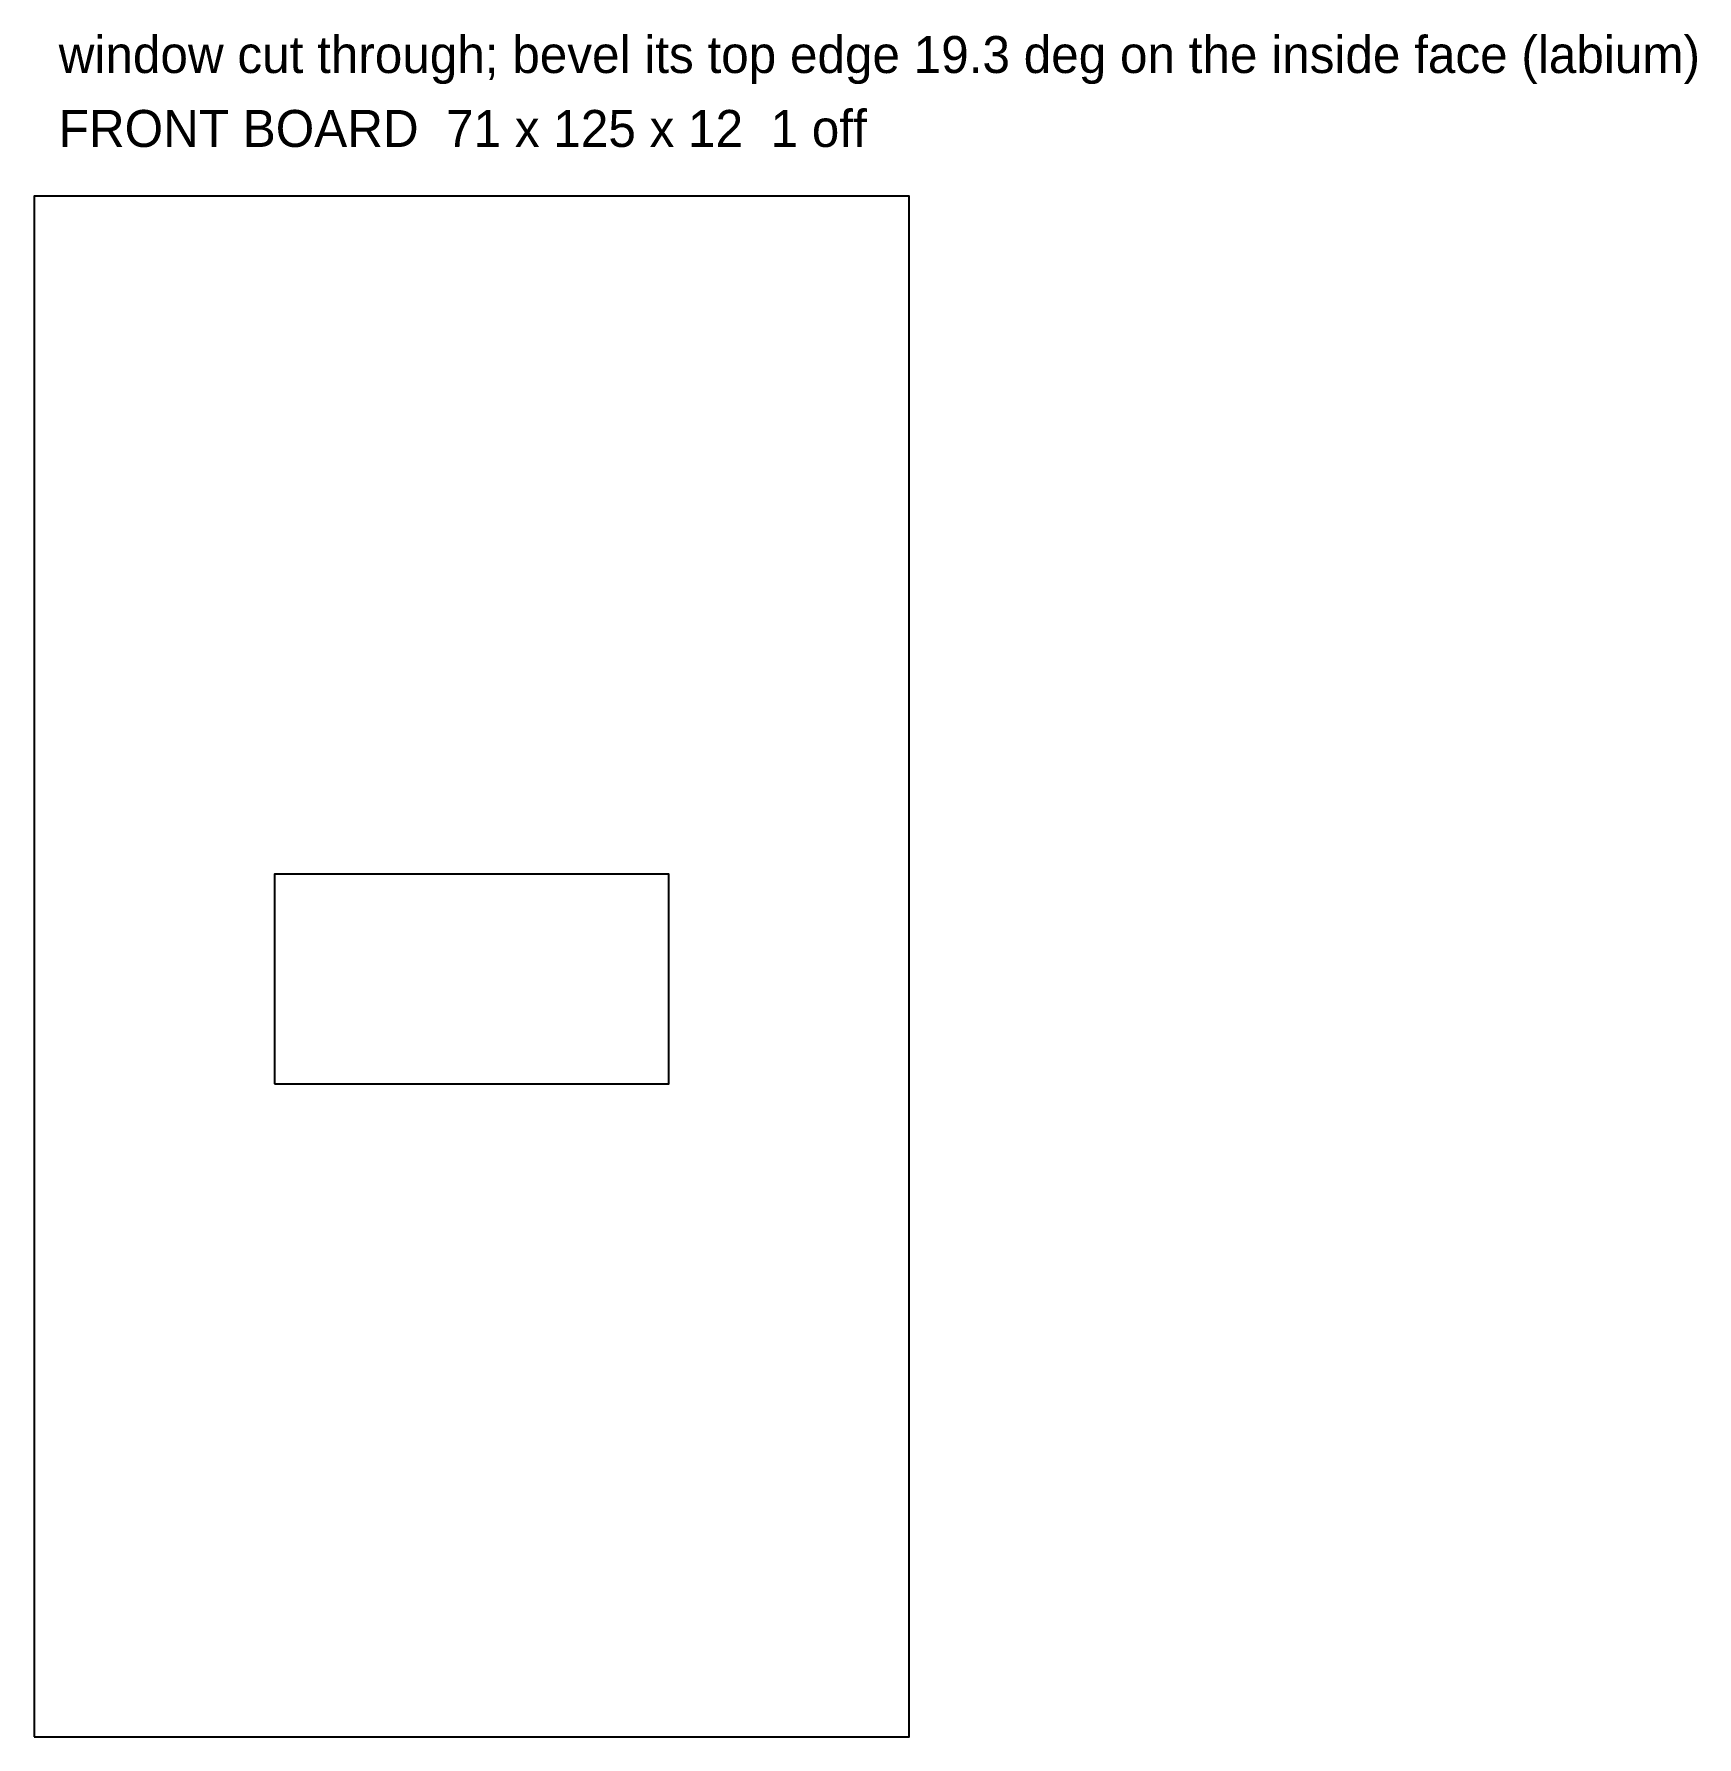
# Model space of a CAD drawing. Header units: millimetres. Extents: x 0 to 135, y 0 to 138.
import ezdxf

# ---------------------------------------------------------------- set-up
doc = ezdxf.new("R2010")
doc.units = ezdxf.units.MM
doc.linetypes.add('DASHED', pattern=[1.524, 1.27, -0.254])
doc.layers.add('CUT', color=7, linetype='Continuous')
doc.layers.add('REFERENCE', color=1, linetype='DASHED')

msp = doc.modelspace()

# ---------------------------------------------------------------- linework, layer by layer
at = {"layer": 'CUT'}
for points in [[(0, 0), (71, 0), (71, 125), (0, 125)], [(19.5, 53), (51.5, 53), (51.5, 70), (19.5, 70)]]:
    msp.add_lwpolyline(points, close=True, dxfattribs=at)

# ---------------------------------------------------------------- texts
at = {"layer": 'REFERENCE'}
for s, p in [('window cut through; bevel its top edge 19.3 deg on the inside face (labium)', (2, 135)), ('FRONT BOARD  71 x 125 x 12  1 off', (2, 129))]:
    msp.add_text(s, height=3, dxfattribs=at).set_placement(p)

doc.saveas('drawing.dxf')
